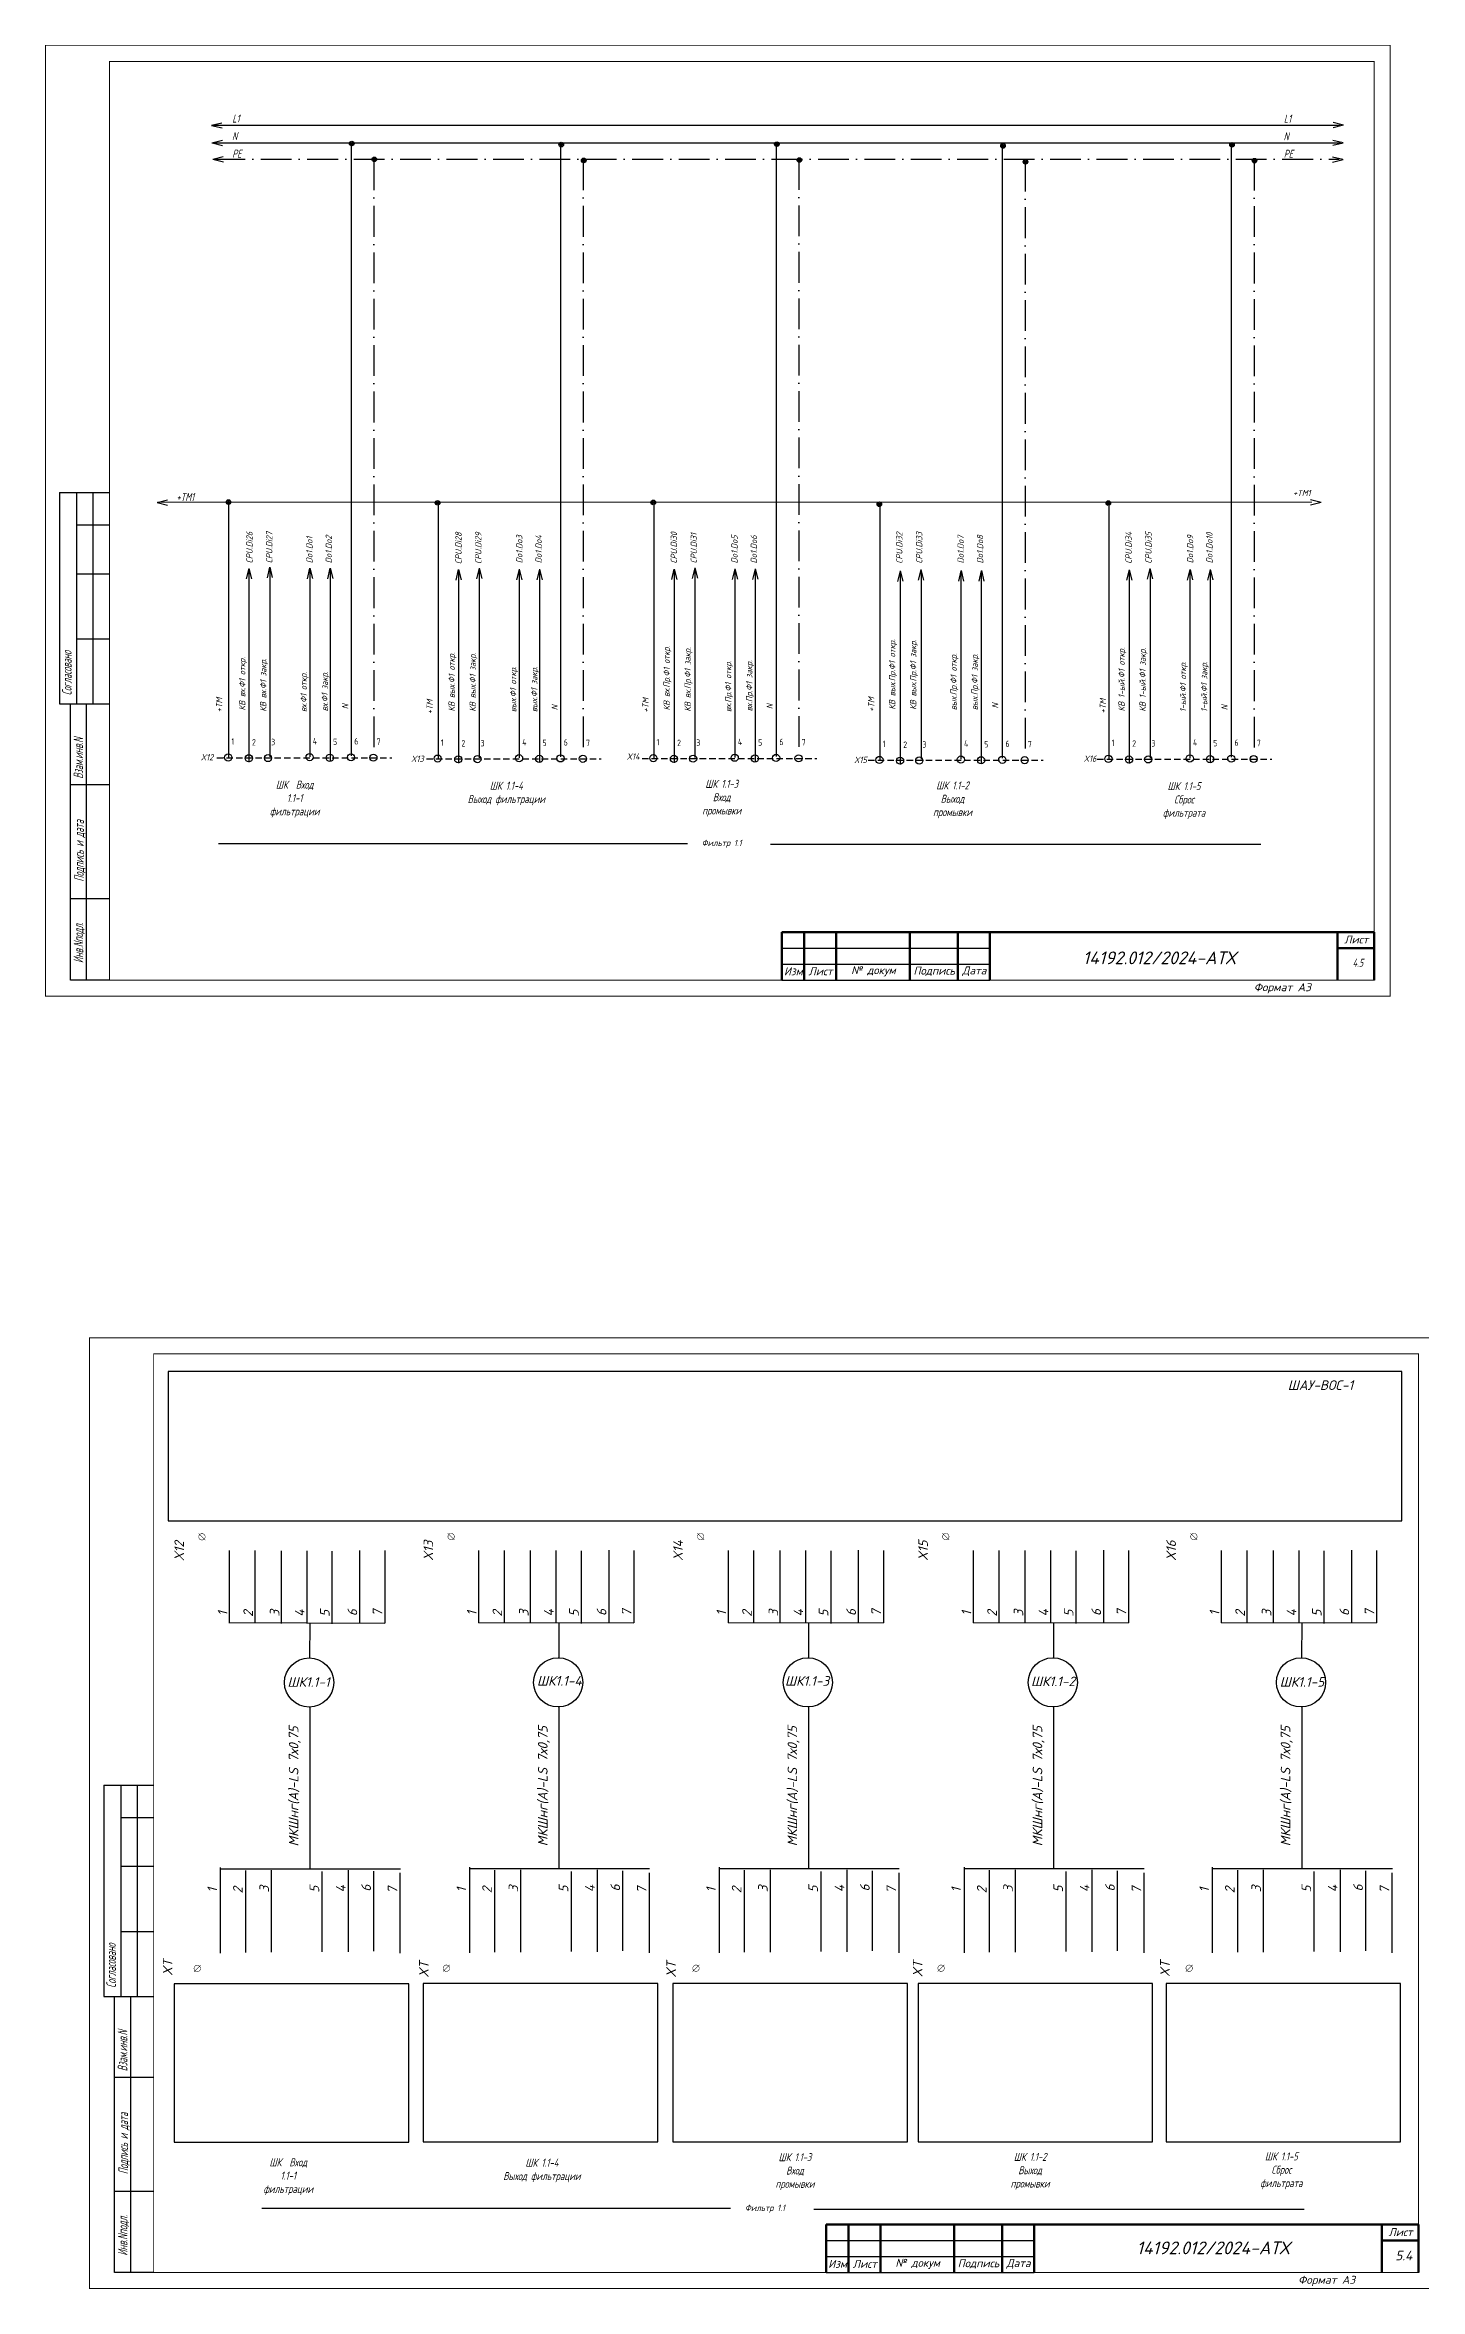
# Model space of a CAD drawing. Header units: millimetres. Extents: x 1463 to 10524, y 7125 to 13164.
# Drawn here: x 4761 to 5191, y 9588 to 10289 of the extents above; entities that cross this region are included whole.
import ezdxf
from ezdxf.enums import TextEntityAlignment as Align

# ---------------------------------------------------------------- set-up
doc = ezdxf.new("R2010")
doc.units = ezdxf.units.MM
doc.header["$LTSCALE"] = 4
doc.set_wipeout_variables(frame=1)
for name, pattern in [('ACAD_ISO10W100', [18, 12, -3, 0, -3]), ('DASHED', [0.75, 0.5, -0.25]), ('SolidLine', [0])]:
    doc.linetypes.add(name, pattern=pattern)
for name, color, linetype in [('G', 5, 'Continuous'), ('LOC', 8, 'Continuous'), ('RED_2.5mm^2', 1, 'Continuous'), ('SYMS', 7, 'Continuous'), ('Вспомогательная', 1, 'Continuous'), ('Текст', 2, 'Continuous')]:
    doc.layers.add(name, color=color, linetype=linetype)
for name, color, linetype, lineweight in [('RAMKA', 7, 'Continuous', 25), ('SHTAMP', 7, 'SolidLine', 25), ('Основеая', 5, 'Continuous', 60), ('СХЕМА', 7, 'Continuous', 25)]:
    doc.layers.add(name, color=color, linetype=linetype, lineweight=lineweight)
doc.styles.add('COTES', font='cs_gost2304.shx', dxfattribs={"width": 0.75, "oblique": 15})
doc.styles.add('ISOCPEUR', font='isocpeui.ttf')
doc.styles.add('Simplex00.10.00', font='simplex.shx')
doc.styles.add('Simplex25.085.15', font='GOST_A.TTF', dxfattribs={"width": 0.85, "oblique": 15, "height": 2.5})
doc.styles.add('WD', font='romans.shx')
doc.styles.add('ГОСТ', font='isocpeur.ttf', dxfattribs={"oblique": 15})
doc.styles.add('Стиль мой-1', font='GOST_A.TTF', dxfattribs={"width": 0.85, "oblique": 15, "height": 2.5})

# ---------------------------------------------------------------- blocks, each defined once
blk = doc.blocks.new('Формат А3')
at = {"color": 0, "linetype": 'Continuous', "const_width": 0.3}
for points in [[(-420, 297), (0, 297), (0, 0), (-420, 0)], [(-400, 5), (-400, 292), (-5, 292), (-5, 5)]]:
    blk.add_lwpolyline(points, close=True, dxfattribs=at)
at = {"color": 0, "linetype": 'Continuous', "style": 'Simplex00.10.00', "oblique": 15}
blk.add_text('Формат А3', height=2.5, dxfattribs=at).set_placement((-33.67, 2.75), align=Align.MIDDLE_CENTER)
blk = doc.blocks.new('A$C73A268AF')
at = {"lineweight": 30}
for p, q in [((4.57, 157.46), (20.05, 157.46)), ((4.57, 157.46), (4.57, 91.46)), ((9.89, 157.46), (9.89, 91.46)), ((14.97, 157.46), (14.97, 91.46)), ((9.89, 147.31), (20.05, 147.31)), ((9.89, 132.08), (20.05, 132.08)), ((9.89, 111.77), (20.05, 111.77)), ((4.57, 91.46), (20.05, 91.46)), ((7.96, 5.15), (7.96, 91.46)), ((13.04, 5.15), (13.04, 91.46)), ((20.15, 66.08), (7.96, 66.08)), ((20.15, 30.54), (7.96, 30.54))]:
    blk.add_line(p, q, dxfattribs=at)
blk.add_lwpolyline([(20.15, 5.15), (7.96, 5.15)], dxfattribs=at)
at = {"layer": 'Вспомогательная', "color": 7}
for p, q in [((230.15, 15.15), (295.15, 15.15)), ((230.15, 10.15), (295.15, 10.15)), ((230.15, 5.15), (295.15, 5.15))]:
    blk.add_line(p, q, dxfattribs=at)
at = {"layer": 'Основеая', "color": 7}
for p, q in [((230.15, 20.15), (230.15, 5.15)), ((415.15, 20.15), (230.15, 20.15)), ((237.15, 20.15), (237.15, 5.15)), ((247.15, 20.15), (247.15, 5.15)), ((270.15, 20.15), (270.15, 5.15)), ((285.15, 20.15), (285.15, 5.15)), ((295.15, 20.15), (295.15, 5.15)), ((403.72, 20.15), (403.72, 5.15)), ((403.72, 15.15), (415.15, 15.15)), ((415.15, 20.15), (415.15, 5.15))]:
    blk.add_line(p, q, dxfattribs=at)
blk.add_blockref('Формат А3', (420.15, 0.15))
at = {"layer": 'RAMKA', "style": 'COTES', "oblique": 15, "width": 0.75}
for s, p in [('Согласовано', (8.35, 94.1)), ('Взам.инв.N', (11.94, 68.02)), ('Подпись и дата', (12.17, 35.86)), ('Инв.Nподл.', (11.97, 10.43))]:
    blk.add_text(s, height=3, rotation=90, dxfattribs=at).set_placement(p)
at = {"layer": 'Текст', "color": 7, "char_height": 2.5, "style": 'ГОСТ'}
for s, insert, width, attachment_point in [('{\\fISOCPEUR|b0|i0|c204|p34;Лист}', (413.32, 17.81), 11.4585, 6), ('{\\fISOCPEUR|b0|i0|c204|p34;Изм}', (233.75, 7.88), 7, 5), ('{\\fISOCPEUR|b0|i0|c204|p34;Лист}', (242.25, 7.88), 10, 5), ('{\\fISOCPEUR|b0|i0|c204|p34;№ докум}', (258.75, 7.88), 23, 5), ('{\\fISOCPEUR|b0|i0|c204|p34;Подпись}', (277.75, 7.88), 15, 5), ('{\\fISOCPEUR|b0|i0|c204|p34;Дата}', (290.25, 7.88), 10, 5)]:
    blk.add_mtext(s, dxfattribs=dict(at, insert=insert, width=width, attachment_point=attachment_point))
blk = doc.blocks.new('WDDOT')
for radius in [0.72, 0.449, 0.223]:
    blk.add_circle((0, 0), radius)
blk = doc.blocks.new('VT0W02')
blk.add_circle((0, 0), 0.0699)
at = {"style": 'WD'}
for tag, p, width in [('INST', (0.062, 0.42), 0.7), ('LOC', (0.062, 0.25), 0.7), ('DESC1', (0.053, -0.385), 0.8)]:
    blk.add_attdef(tag, p, '', height=0.125, dxfattribs=dict(at, width=width))
at = {"style": 'WD', "flags": 1}
for tag, p, height in [('X4TERM01', (-0.07, 0), 0.0125), ('X4TERMDESC01', (-0.055, -0.023), 0.025), ('X2TERMDESC01', (-0.006, 0.029), 0.025), ('STRIPSEQ', (0, 0), 0.00125), ('X2TERM01', (0, 0.07), 0.0125), ('X1TERMDESC01', (0.039, -0.003), 0.025), ('X1TERM01', (0.07, 0), 0.0125), ('LINKTERM', (0, -0.002), 0.00125), ('X8TERM01', (0, -0.07), 0.0125), ('X8TERMDESC01', (0, -0.054), 0.025)]:
    blk.add_attdef(tag, p, '', height=height, dxfattribs=at)
at = {"linetype": 'Continuous', "style": 'WD'}
for tag, p, height, width, flags in [('WIRENO', (0.062, 0.094), 0.125, 0.8, 8), ('TAGSTRIP', (0.053, -0.229), 0.125, 0.9, 8), ('DESC2', (0.053, -0.541), 0.125, 0.8, 8), ('CAT', (0.213, -0.406), 0.109, 0.8, 1), ('DESC3', (0.053, -0.698), 0.125, 0.8, 8)]:
    blk.add_attdef(tag, p, '', height=height, dxfattribs=dict(at, width=width, flags=flags))
at = {"linetype": 'Continuous', "style": 'WD', "width": 0.8, "flags": 1}
blk.add_attdef('MFG', text='', height=0.109, dxfattribs=at).set_placement((0.088, -0.406), align=Align.RIGHT)
at = {"style": 'WD', "width": 0.7, "flags": 1}
blk.add_attdef('ASSYCODE', (0.062, -0.281), '', height=0.01, dxfattribs=at)
blk = doc.blocks.new('Клеммное соединение')
at = {"linetype": 'Continuous'}
blk.add_wipeout([(0, -1), (-0.44, -0.9), (-0.6, -0.8), (-0.71, -0.7), (-0.8, -0.6), (-0.87, -0.5), (-0.92, -0.4), (-0.95, -0.3), (-0.98, -0.2), (-0.99, -0.1), (-0.99, 0), (-0.99, 0.1), (-0.98, 0.2), (-0.95, 0.3), (-0.92, 0.4), (-0.87, 0.5), (-0.8, 0.6), (-0.71, 0.7), (-0.6, 0.8), (-0.44, 0.9), (0, 1), (0.44, 0.9), (0.6, 0.8), (0.71, 0.7), (0.8, 0.6), (0.87, 0.5), (0.92, 0.4), (0.95, 0.3), (0.98, 0.2), (0.99, 0.1), (1, 0), (0.99, -0.1), (0.98, -0.2), (0.95, -0.3), (0.92, -0.4), (0.87, -0.5), (0.8, -0.6), (0.71, -0.7), (0.6, -0.8), (0.44, -0.9)], dxfattribs=at)
at = {"color": 0, "linetype": 'Continuous', "lineweight": -2, "const_width": 0.15}
blk.add_lwpolyline([(-1.06, -1.06), (1.06, 1.06)], dxfattribs=at)
blk.add_lwpolyline([(-1, 0, 1), (1, 0, 1)], format="xyb", close=True, dxfattribs=at)

msp = doc.modelspace()

# ---------------------------------------------------------------- linework, layer by layer
at = {"linetype": 'DASHED'}
for p, q in [((4815.05, 10065.92), (4869.65, 10065.92)), ((4880.46, 10065.58), (4935.06, 10065.58)), ((4947.81, 10065.72), (5002.41, 10065.72)), ((5018.44, 10065.15), (5073.04, 10065.15)), ((5089.95, 10065.5), (5144.55, 10065.5))]:
    msp.add_line(p, q, dxfattribs=at)
at = {"color": 7, "ltscale": 0.2}
for p, q in [((4961.96, 10039.09), (4815.56, 10039.09)), ((4987.92, 10038.92), (5141.1, 10038.92)), ((4975.49, 9612.69), (4829.09, 9612.69)), ((5001.45, 9612.52), (5154.63, 9612.52))]:
    msp.add_line(p, q, dxfattribs=at)
at = {"ltscale": 1.2}
msp.add_lwpolyline([(4799.79, 9827.59), (5185.09, 9827.59), (5185.09, 9874.23), (4799.79, 9874.23)], close=True, dxfattribs=at)
at = {"linetype": 'Continuous', "ltscale": 0.2}
for points in [[(4801.7, 9633.43), (4874.94, 9633.43), (4874.94, 9682.92), (4801.7, 9682.92)], [(4879.51, 9633.5), (4952.75, 9633.5), (4952.75, 9682.98), (4879.51, 9682.98)], [(4957.46, 9633.5), (5030.7, 9633.5), (5030.7, 9682.98), (4957.46, 9682.98)], [(5034.01, 9633.5), (5107.24, 9633.5), (5107.24, 9682.98), (5034.01, 9682.98)], [(5111.49, 9633.5), (5184.73, 9633.5), (5184.73, 9682.98), (5111.49, 9682.98)]]:
    msp.add_lwpolyline(points, close=True, dxfattribs=at)
at = {"layer": 'G', "color": 0}
for p, q in [((4844.1, 9784.69), (4844.14, 9795.68)), ((4921.91, 9784.76), (4921.95, 9795.75)), ((4999.86, 9784.76), (4999.9, 9795.75)), ((5076.41, 9784.76), (5076.45, 9795.75)), ((5153.89, 9784.76), (5153.93, 9795.75)), ((4844.05, 9769.34), (4844.05, 9718.86)), ((4921.86, 9769.41), (4921.86, 9718.93)), ((4999.81, 9769.41), (4999.81, 9718.93)), ((5076.35, 9769.41), (5076.35, 9718.93)), ((5153.83, 9769.41), (5153.83, 9718.93))]:
    msp.add_line(p, q, dxfattribs=at)
at = {"layer": 'RED_2.5mm^2', "linetype": 'Continuous', "ltscale": 0.2}
for p, q in [((4813.48, 10258.07), (5165.9, 10258.07)), ((4813.88, 10263.56), (5165.86, 10263.56)), ((4856.93, 10257.99), (4856.93, 10066.56)), ((4922.34, 10257.99), (4922.34, 10066.23)), ((4989.69, 10258.13), (4989.69, 10066.36)), ((5060.32, 10257.56), (5060.32, 10065.8)), ((5131.82, 10257.92), (5131.82, 10066.15)), ((4818.69, 10145.38), (4818.69, 10065.97)), ((4884.1, 10145.25), (4884.1, 10065.64)), ((4951.45, 10145.73), (4951.45, 10065.77)), ((5022.08, 10145.33), (5022.08, 10065.21)), ((5093.58, 10145.54), (5093.58, 10065.56)), ((4825.03, 10124.79), (4825.03, 10064.56)), ((4831.58, 10124.94), (4831.58, 10066.27)), ((4844.03, 10125.05), (4844.03, 10066.26)), ((4850.38, 10125.08), (4850.38, 10064.85)), ((4890.45, 10124.45), (4890.45, 10064.22)), ((4896.99, 10124.61), (4896.99, 10065.94)), ((4909.45, 10124.71), (4909.45, 10065.93)), ((4915.8, 10124.74), (4915.8, 10064.51)), ((4957.8, 10124.59), (4957.8, 10064.36)), ((4964.34, 10124.74), (4964.34, 10066.07)), ((4976.8, 10124.85), (4976.8, 10066.06)), ((4983.15, 10124.88), (4983.15, 10064.65)), ((5034.97, 10124.18), (5034.97, 10065.51)), ((5047.42, 10124.29), (5047.42, 10065.5)), ((5053.77, 10124.31), (5053.77, 10064.08)), ((5099.93, 10124.38), (5099.93, 10064.14)), ((5106.48, 10124.53), (5106.48, 10065.86)), ((5118.93, 10124.64), (5118.93, 10065.85)), ((5125.28, 10124.67), (5125.28, 10064.43)), ((5028.43, 10124.02), (5028.43, 10063.79))]:
    msp.add_line(p, q, dxfattribs=at)
at = {"layer": 'RED_2.5mm^2', "linetype": 'ACAD_ISO10W100', "ltscale": 0.2}
for p, q in [((4814.28, 10252.92), (5165.5, 10252.92)), ((4864.05, 10252.82), (4864.05, 10067.56)), ((4929.46, 10252.82), (4929.46, 10067.22)), ((4996.81, 10252.96), (4996.81, 10067.36)), ((5067.44, 10252.4), (5067.44, 10066.79)), ((5138.94, 10252.75), (5138.94, 10067.14))]:
    msp.add_line(p, q, dxfattribs=at)
at = {"layer": 'SYMS', "linetype": 'Continuous', "ltscale": 0.2}
for p, q in [((5166.89, 10263.59), (5163.62, 10264.39)), ((4813.36, 10263.53), (4816.63, 10264.34)), ((4813.4, 10263.5), (4816.67, 10262.7)), ((4813.48, 10258.08), (4816.75, 10258.89)), ((4813.52, 10258.04), (4816.79, 10257.24)), ((5166.78, 10258.02), (5163.51, 10258.82)), ((5166.81, 10257.98), (5163.54, 10257.17)), ((5166.92, 10263.55), (5163.65, 10262.74)), ((4813.77, 10252.97), (4817.04, 10253.78)), ((4813.8, 10252.94), (4817.07, 10252.14)), ((5166.72, 10252.8), (5163.45, 10253.6)), ((5166.76, 10252.76), (5163.49, 10251.95)), ((4796.36, 10145.7), (4799.63, 10146.51)), ((4796.4, 10145.66), (4799.66, 10144.87)), ((5159.86, 10145.68), (5156.59, 10146.48)), ((5159.89, 10145.65), (5156.62, 10144.84)), ((4825.03, 10125.06), (4824.23, 10121.79)), ((4825.06, 10125.1), (4825.87, 10121.83)), ((4831.49, 10125.46), (4830.69, 10122.19)), ((4831.52, 10125.5), (4832.33, 10122.23)), ((4844.01, 10125.13), (4843.22, 10121.86)), ((4844.05, 10125.17), (4844.86, 10121.9)), ((4850.36, 10125.13), (4849.56, 10121.86)), ((4850.39, 10125.17), (4851.21, 10121.9)), ((4890.44, 10124.73), (4889.64, 10121.46)), ((4890.48, 10124.76), (4891.29, 10121.49)), ((4896.9, 10125.12), (4896.1, 10121.86)), ((4896.94, 10125.16), (4897.75, 10121.89)), ((4909.43, 10124.8), (4908.63, 10121.53)), ((4909.46, 10124.83), (4910.27, 10121.56)), ((4915.77, 10124.8), (4914.97, 10121.53)), ((4915.81, 10124.83), (4916.62, 10121.56)), ((4957.79, 10124.86), (4956.99, 10121.59)), ((4957.83, 10124.9), (4958.64, 10121.63)), ((4964.25, 10125.26), (4963.45, 10121.99)), ((4964.29, 10125.3), (4965.1, 10122.03)), ((4976.78, 10124.93), (4975.98, 10121.66)), ((4976.81, 10124.97), (4977.62, 10121.7)), ((4983.12, 10124.93), (4982.32, 10121.66)), ((4983.16, 10124.97), (4983.97, 10121.7)), ((5028.42, 10124.3), (5027.62, 10121.03)), ((5028.45, 10124.33), (5029.27, 10121.06)), ((5034.88, 10124.69), (5034.08, 10121.43)), ((5034.91, 10124.73), (5035.73, 10121.46)), ((5047.41, 10124.37), (5046.61, 10121.1)), ((5047.44, 10124.4), (5048.25, 10121.13)), ((5053.75, 10124.37), (5052.95, 10121.1)), ((5053.78, 10124.4), (5054.6, 10121.13)), ((5099.93, 10124.65), (5099.13, 10121.38)), ((5099.96, 10124.68), (5100.77, 10121.41)), ((5106.39, 10125.04), (5105.59, 10121.78)), ((5106.42, 10125.08), (5107.23, 10121.81)), ((5118.91, 10124.72), (5118.11, 10121.45)), ((5118.95, 10124.75), (5119.76, 10121.48)), ((5125.26, 10124.72), (5124.46, 10121.45)), ((5125.29, 10124.75), (5126.1, 10121.48)), ((4818.92, 9818.26), (4818.92, 9795.57)), ((4826.9, 9818.24), (4826.9, 9795.56)), ((4835.09, 9818.16), (4835.09, 9795.48)), ((4843.12, 9818.16), (4843.12, 9795.48)), ((4850.98, 9818.11), (4850.98, 9795.42)), ((4859.59, 9818.32), (4859.59, 9795.64)), ((4867.45, 9818.27), (4867.45, 9795.58)), ((4896.73, 9818.32), (4896.73, 9795.64)), ((4904.71, 9818.31), (4904.71, 9795.62)), ((4912.9, 9818.23), (4912.9, 9795.55)), ((4920.93, 9818.23), (4920.93, 9795.55)), ((4928.79, 9818.17), (4928.79, 9795.49)), ((4937.4, 9818.39), (4937.4, 9795.7)), ((4945.26, 9818.33), (4945.26, 9795.65)), ((4974.68, 9818.32), (4974.68, 9795.64)), ((4982.67, 9818.31), (4982.67, 9795.62)), ((4990.85, 9818.23), (4990.85, 9795.55)), ((4998.88, 9818.23), (4998.88, 9795.55)), ((5006.74, 9818.17), (5006.74, 9795.49)), ((5015.35, 9818.39), (5015.35, 9795.7)), ((5023.21, 9818.33), (5023.21, 9795.65)), ((5051.22, 9818.32), (5051.22, 9795.64)), ((5059.21, 9818.31), (5059.21, 9795.62)), ((5067.4, 9818.23), (5067.4, 9795.55)), ((5075.43, 9818.23), (5075.43, 9795.55)), ((5083.28, 9818.17), (5083.28, 9795.49)), ((5091.9, 9818.39), (5091.9, 9795.7)), ((5099.75, 9818.33), (5099.75, 9795.65)), ((5128.7, 9818.32), (5128.7, 9795.64)), ((5136.69, 9818.31), (5136.69, 9795.62)), ((5144.88, 9818.23), (5144.88, 9795.55)), ((5152.91, 9818.23), (5152.91, 9795.55)), ((5160.76, 9818.17), (5160.76, 9795.49)), ((5169.38, 9818.39), (5169.38, 9795.7)), ((5177.23, 9818.33), (5177.23, 9795.65)), ((4816.09, 9719.27), (4816.09, 9692.53)), ((4823.95, 9718.3), (4823.95, 9692.69)), ((4832.03, 9718.46), (4832.03, 9692.77)), ((4847.84, 9717.98), (4847.84, 9692.93)), ((4856.03, 9718.46), (4856.03, 9692.85)), ((4863.94, 9718.14), (4863.94, 9693.09)), ((4872.2, 9717.54), (4872.2, 9692.49)), ((4893.9, 9719.33), (4893.9, 9692.59)), ((4901.76, 9718.37), (4901.76, 9692.76)), ((4909.84, 9718.53), (4909.84, 9692.83)), ((4925.65, 9718.04), (4925.65, 9693)), ((4933.84, 9718.53), (4933.84, 9692.92)), ((4941.75, 9718.21), (4941.75, 9693.16)), ((4950.01, 9717.61), (4950.01, 9692.56)), ((4971.85, 9719.33), (4971.85, 9692.59)), ((4979.71, 9718.37), (4979.71, 9692.76)), ((4987.79, 9718.53), (4987.79, 9692.83)), ((5003.6, 9718.04), (5003.6, 9693)), ((5011.79, 9718.53), (5011.79, 9692.92)), ((5019.71, 9718.21), (5019.71, 9693.16)), ((5027.96, 9717.61), (5027.96, 9692.56)), ((5048.4, 9719.33), (5048.4, 9692.59)), ((5056.25, 9718.37), (5056.25, 9692.76)), ((5064.34, 9718.53), (5064.34, 9692.83)), ((5080.14, 9718.04), (5080.14, 9693)), ((5088.33, 9718.53), (5088.33, 9692.92)), ((5096.25, 9718.21), (5096.25, 9693.16)), ((5104.5, 9717.61), (5104.5, 9692.56)), ((5125.88, 9719.33), (5125.88, 9692.59)), ((5133.74, 9718.37), (5133.74, 9692.76)), ((5141.82, 9718.53), (5141.82, 9692.83)), ((5157.63, 9718.04), (5157.63, 9693)), ((5165.81, 9718.53), (5165.81, 9692.92)), ((5173.73, 9718.21), (5173.73, 9693.16)), ((5181.98, 9717.61), (5181.98, 9692.56))]:
    msp.add_line(p, q, dxfattribs=at)
at = {"layer": 'SYMS', "linetype": 'Continuous', "lineweight": 30, "ltscale": 0.2}
for points in [[(4818.9, 9795.75), (4867.45, 9795.58), (4867.45, 9795.58)], [(4896.71, 9795.82), (4945.26, 9795.65), (4945.26, 9795.65)], [(4974.66, 9795.82), (5023.21, 9795.65), (5023.21, 9795.65)], [(5051.2, 9795.82), (5099.75, 9795.65), (5099.75, 9795.65)], [(5128.69, 9795.82), (5177.23, 9795.65), (5177.23, 9795.65)], [(4816.09, 9718.86), (4872.36, 9718.86), (4872.36, 9718.86)], [(4893.9, 9718.93), (4950.17, 9718.93), (4950.17, 9718.93)], [(4971.85, 9718.93), (5028.12, 9718.93), (5028.12, 9718.93)], [(5048.4, 9718.93), (5104.67, 9718.93), (5104.67, 9718.93)], [(5125.88, 9718.93), (5182.15, 9718.93), (5182.15, 9718.93)]]:
    msp.add_lwpolyline(points, dxfattribs=at)
at = {"layer": 'SYMS', "linetype": 'Continuous', "ltscale": 0.2}
for centre in [(4843.83, 9777.02), (4921.64, 9777.08), (4999.59, 9777.08), (5076.13, 9777.08), (5153.62, 9777.08)]:
    msp.add_circle(centre, 7.68, dxfattribs=at)
at = {"layer": 'СХЕМА', "color": 1, "linetype": 'Continuous', "lineweight": 20, "ltscale": 30}
msp.add_line((5156.95, 10145.81), (4796.46, 10145.81), dxfattribs=at)

# ---------------------------------------------------------------- block references
at = {"ltscale": 1.2}
for p in [(4761.32, 9991.35), (4775.14, 9587.53)]:
    msp.add_blockref('A$C73A268AF', p, dxfattribs=at)
at = {"layer": 'SYMS', "linetype": 'Continuous', "ltscale": 0.2}
for p in [(4857.16, 10257.84), (4922.57, 10257.5), (4989.92, 10257.64), (5060.55, 10257.07), (5132.06, 10257.42), (4864.19, 10252.89), (4929.6, 10252.55), (4996.95, 10252.69), (5067.58, 10252.12), (5139.09, 10252.47), (4818.65, 10145.81), (4883.96, 10145.57), (4951.31, 10145.7), (5021.93, 10145.14), (5093.44, 10145.49)]:
    msp.add_blockref('WDDOT', p, dxfattribs=at)
ref = msp.add_blockref('VT0W02', (4818.57, 10066.01), dxfattribs=dict(at, xscale=16, yscale=16, zscale=16))
ref.add_attrib('LOC', '1', (4819.57, 10070.01), dxfattribs={"layer": 'LOC', "height": 2, "style": 'WD', "width": 0.7})
ref = msp.add_blockref('VT0W02', (4825.01, 10065.78), dxfattribs=dict(at, xscale=16, yscale=16, zscale=16))
ref.add_attrib('LOC', '2', (4826.01, 10069.78), dxfattribs={"layer": 'LOC', "height": 2, "style": 'WD', "width": 0.7})
ref = msp.add_blockref('VT0W02', (4831, 10065.85), dxfattribs=dict(at, xscale=16, yscale=16, zscale=16))
ref.add_attrib('LOC', '3', (4832, 10069.85), dxfattribs={"layer": 'LOC', "height": 2, "style": 'WD', "width": 0.7})
ref = msp.add_blockref('VT0W02', (4844, 10066.14), dxfattribs=dict(at, xscale=16, yscale=16, zscale=16))
ref.add_attrib('LOC', '4', (4845, 10070.14), dxfattribs={"layer": 'LOC', "height": 2, "style": 'WD', "width": 0.7})
ref = msp.add_blockref('VT0W02', (4850.31, 10065.91), dxfattribs=dict(at, xscale=16, yscale=16, zscale=16))
ref.add_attrib('LOC', '5', (4851.31, 10069.91), dxfattribs={"layer": 'LOC', "height": 2, "style": 'WD', "width": 0.7})
ref = msp.add_blockref('VT0W02', (4856.93, 10066.08), dxfattribs=dict(at, xscale=16, yscale=16, zscale=16))
ref.add_attrib('LOC', '6', (4857.93, 10070.08), dxfattribs={"layer": 'LOC', "height": 2, "style": 'WD', "width": 0.7})
ref = msp.add_blockref('VT0W02', (4863.92, 10065.96), dxfattribs=dict(at, xscale=16, yscale=16, zscale=16))
ref.add_attrib('LOC', '7', (4864.92, 10069.96), dxfattribs={"layer": 'LOC', "height": 2, "style": 'WD', "width": 0.7})
ref = msp.add_blockref('VT0W02', (4883.99, 10065.68), dxfattribs=dict(at, xscale=16, yscale=16, zscale=16))
ref.add_attrib('LOC', '1', (4884.99, 10069.68), dxfattribs={"layer": 'LOC', "height": 2, "style": 'WD', "width": 0.7})
ref = msp.add_blockref('VT0W02', (4890.42, 10065.45), dxfattribs=dict(at, xscale=16, yscale=16, zscale=16))
ref.add_attrib('LOC', '2', (4891.42, 10069.45), dxfattribs={"layer": 'LOC', "height": 2, "style": 'WD', "width": 0.7})
ref = msp.add_blockref('VT0W02', (4896.41, 10065.51), dxfattribs=dict(at, xscale=16, yscale=16, zscale=16))
ref.add_attrib('LOC', '3', (4897.41, 10069.51), dxfattribs={"layer": 'LOC', "height": 2, "style": 'WD', "width": 0.7})
ref = msp.add_blockref('VT0W02', (4909.41, 10065.8), dxfattribs=dict(at, xscale=16, yscale=16, zscale=16))
ref.add_attrib('LOC', '4', (4910.41, 10069.8), dxfattribs={"layer": 'LOC', "height": 2, "style": 'WD', "width": 0.7})
ref = msp.add_blockref('VT0W02', (4915.72, 10065.58), dxfattribs=dict(at, xscale=16, yscale=16, zscale=16))
ref.add_attrib('LOC', '5', (4916.72, 10069.58), dxfattribs={"layer": 'LOC', "height": 2, "style": 'WD', "width": 0.7})
ref = msp.add_blockref('VT0W02', (4922.34, 10065.74), dxfattribs=dict(at, xscale=16, yscale=16, zscale=16))
ref.add_attrib('LOC', '6', (4923.34, 10069.74), dxfattribs={"layer": 'LOC', "height": 2, "style": 'WD', "width": 0.7})
ref = msp.add_blockref('VT0W02', (4929.34, 10065.62), dxfattribs=dict(at, xscale=16, yscale=16, zscale=16))
ref.add_attrib('LOC', '7', (4930.34, 10069.62), dxfattribs={"layer": 'LOC', "height": 2, "style": 'WD', "width": 0.7})
ref = msp.add_blockref('VT0W02', (4951.34, 10065.81), dxfattribs=dict(at, xscale=16, yscale=16, zscale=16))
ref.add_attrib('LOC', '1', (4952.34, 10069.81), dxfattribs={"layer": 'LOC', "height": 2, "style": 'WD', "width": 0.7})
ref = msp.add_blockref('VT0W02', (4957.77, 10065.58), dxfattribs=dict(at, xscale=16, yscale=16, zscale=16))
ref.add_attrib('LOC', '2', (4958.77, 10069.58), dxfattribs={"layer": 'LOC', "height": 2, "style": 'WD', "width": 0.7})
ref = msp.add_blockref('VT0W02', (4963.76, 10065.65), dxfattribs=dict(at, xscale=16, yscale=16, zscale=16))
ref.add_attrib('LOC', '3', (4964.76, 10069.65), dxfattribs={"layer": 'LOC', "height": 2, "style": 'WD', "width": 0.7})
ref = msp.add_blockref('VT0W02', (4976.76, 10065.94), dxfattribs=dict(at, xscale=16, yscale=16, zscale=16))
ref.add_attrib('LOC', '4', (4977.76, 10069.94), dxfattribs={"layer": 'LOC', "height": 2, "style": 'WD', "width": 0.7})
ref = msp.add_blockref('VT0W02', (4983.07, 10065.71), dxfattribs=dict(at, xscale=16, yscale=16, zscale=16))
ref.add_attrib('LOC', '5', (4984.07, 10069.71), dxfattribs={"layer": 'LOC', "height": 2, "style": 'WD', "width": 0.7})
ref = msp.add_blockref('VT0W02', (4989.69, 10065.88), dxfattribs=dict(at, xscale=16, yscale=16, zscale=16))
ref.add_attrib('LOC', '6', (4990.69, 10069.88), dxfattribs={"layer": 'LOC', "height": 2, "style": 'WD', "width": 0.7})
ref = msp.add_blockref('VT0W02', (4996.69, 10065.76), dxfattribs=dict(at, xscale=16, yscale=16, zscale=16))
ref.add_attrib('LOC', '7', (4997.69, 10069.76), dxfattribs={"layer": 'LOC', "height": 2, "style": 'WD', "width": 0.7})
ref = msp.add_blockref('VT0W02', (5021.96, 10065.25), dxfattribs=dict(at, xscale=16, yscale=16, zscale=16))
ref.add_attrib('LOC', '1', (5022.96, 10069.25), dxfattribs={"layer": 'LOC', "height": 2, "style": 'WD', "width": 0.7})
ref = msp.add_blockref('VT0W02', (5028.4, 10065.02), dxfattribs=dict(at, xscale=16, yscale=16, zscale=16))
ref.add_attrib('LOC', '2', (5029.4, 10069.02), dxfattribs={"layer": 'LOC', "height": 2, "style": 'WD', "width": 0.7})
ref = msp.add_blockref('VT0W02', (5034.39, 10065.08), dxfattribs=dict(at, xscale=16, yscale=16, zscale=16))
ref.add_attrib('LOC', '3', (5035.39, 10069.08), dxfattribs={"layer": 'LOC', "height": 2, "style": 'WD', "width": 0.7})
ref = msp.add_blockref('VT0W02', (5047.39, 10065.37), dxfattribs=dict(at, xscale=16, yscale=16, zscale=16))
ref.add_attrib('LOC', '4', (5048.39, 10069.37), dxfattribs={"layer": 'LOC', "height": 2, "style": 'WD', "width": 0.7})
ref = msp.add_blockref('VT0W02', (5053.7, 10065.15), dxfattribs=dict(at, xscale=16, yscale=16, zscale=16))
ref.add_attrib('LOC', '5', (5054.7, 10069.15), dxfattribs={"layer": 'LOC', "height": 2, "style": 'WD', "width": 0.7})
ref = msp.add_blockref('VT0W02', (5060.32, 10065.31), dxfattribs=dict(at, xscale=16, yscale=16, zscale=16))
ref.add_attrib('LOC', '6', (5061.32, 10069.31), dxfattribs={"layer": 'LOC', "height": 2, "style": 'WD', "width": 0.7})
ref = msp.add_blockref('VT0W02', (5067.31, 10065.19), dxfattribs=dict(at, xscale=16, yscale=16, zscale=16))
ref.add_attrib('LOC', '7', (5068.31, 10069.19), dxfattribs={"layer": 'LOC', "height": 2, "style": 'WD', "width": 0.7})
ref = msp.add_blockref('VT0W02', (5093.47, 10065.6), dxfattribs=dict(at, xscale=16, yscale=16, zscale=16))
ref.add_attrib('LOC', '1', (5094.47, 10069.6), dxfattribs={"layer": 'LOC', "height": 2, "style": 'WD', "width": 0.7})
ref = msp.add_blockref('VT0W02', (5099.91, 10065.37), dxfattribs=dict(at, xscale=16, yscale=16, zscale=16))
ref.add_attrib('LOC', '2', (5100.91, 10069.37), dxfattribs={"layer": 'LOC', "height": 2, "style": 'WD', "width": 0.7})
ref = msp.add_blockref('VT0W02', (5105.9, 10065.43), dxfattribs=dict(at, xscale=16, yscale=16, zscale=16))
ref.add_attrib('LOC', '3', (5106.9, 10069.43), dxfattribs={"layer": 'LOC', "height": 2, "style": 'WD', "width": 0.7})
ref = msp.add_blockref('VT0W02', (5118.9, 10065.72), dxfattribs=dict(at, xscale=16, yscale=16, zscale=16))
ref.add_attrib('LOC', '4', (5119.9, 10069.72), dxfattribs={"layer": 'LOC', "height": 2, "style": 'WD', "width": 0.7})
ref = msp.add_blockref('VT0W02', (5125.21, 10065.5), dxfattribs=dict(at, xscale=16, yscale=16, zscale=16))
ref.add_attrib('LOC', '5', (5126.21, 10069.5), dxfattribs={"layer": 'LOC', "height": 2, "style": 'WD', "width": 0.7})
ref = msp.add_blockref('VT0W02', (5131.83, 10065.66), dxfattribs=dict(at, xscale=16, yscale=16, zscale=16))
ref.add_attrib('LOC', '6', (5132.83, 10069.66), dxfattribs={"layer": 'LOC', "height": 2, "style": 'WD', "width": 0.7})
ref = msp.add_blockref('VT0W02', (5138.82, 10065.54), dxfattribs=dict(at, xscale=16, yscale=16, zscale=16))
ref.add_attrib('LOC', '7', (5139.82, 10069.54), dxfattribs={"layer": 'LOC', "height": 2, "style": 'WD', "width": 0.7})

# ---------------------------------------------------------------- texts
at = {"style": 'Simplex25.085.15', "oblique": 15}
for s, height, width, p in [('L1', 2.5, 0.85, (4819.84, 10264.38)), ('L1', 2.5, 0.85, (5148.25, 10264.34)), ('N', 2.5, 0.85, (4819.77, 10258.89)), ('N', 2.5, 0.85, (5148.17, 10258.85)), ('PE', 2.5, 0.85, (4819.82, 10253.42)), ('PE', 2.5, 0.85, (5148.23, 10253.38)), ('+TM1', 2.5, 0.85, (4802.41, 10146.15)), ('+TM1', 1.961, 1.083459, (5151.12, 10147.67)), ('X12', 1.961, 1.083459, (4810, 10065.12)), ('X13', 1.961, 1.083459, (4875.68, 10064.61)), ('X14', 1.961, 1.083459, (4943, 10065.35)), ('X15', 1.961, 1.083459, (5014.04, 10064.29)), ('X16', 1.961, 1.083459, (5085.74, 10064.69)), ('Фильтр 1.1', 1.961, 1.083459, (4966.44, 10038.34)), ('Фильтр 1.1', 1.961, 1.083459, (4979.96, 9611.94))]:
    msp.add_text(s, height=height, dxfattribs=dict(at, width=width)).set_placement(p)
at = {"style": 'Simplex25.085.15', "oblique": 15, "width": 1.083459}
for s, height, p in [('CPU.Di26', 1.961, (4826.18, 10126.63)), ('CPU.Di27', 1.961, (4832.38, 10126.67)), ('Do1.Do1', 1.961, (4844.9, 10126.69)), ('Do1.Do2', 1.961, (4850.94, 10126.68)), ('CPU.Di28', 1.961, (4891.46, 10126.39)), ('CPU.Di29', 1.961, (4897.66, 10126.43)), ('Do1.Do3', 1.961, (4910.46, 10126.7)), ('Do1.Do4', 1.961, (4916.5, 10126.69)), ('CPU.Di30', 1.961, (4958.74, 10126.58)), ('CPU.Di31', 1.961, (4964.94, 10126.62)), ('Do1.Do5', 1.961, (4977.66, 10126.64)), ('Do1.Do6', 1.961, (4983.7, 10126.63)), ('CPU.Di32', 1.961, (5029.14, 10126.52)), ('CPU.Di33', 1.961, (5035.34, 10126.56)), ('Do1.Do7', 1.961, (5048.31, 10126.64)), ('Do1.Do8', 1.961, (5054.35, 10126.63)), ('CPU.Di34', 1.961, (5100.75, 10126.5)), ('CPU.Di35', 1.961, (5106.95, 10126.54)), ('Do1.Do9', 1.961, (5119.95, 10126.69)), ('Do1.Do10', 1.961, (5125.99, 10126.68)), ('КВ вых.Ф1 откр.', 1.9613, (4889.33, 10080.38)), ('КВ вых.Ф1 закр.', 1.9613, (4895.9, 10080.32)), ('КВ вх.Пр.Ф1 откр.', 1.9613, (4956.48, 10080.73)), ('КВ вх.Пр.Ф1 закр.', 1.9613, (4963.05, 10080.34)), ('КВ вых.Пр.Ф1 откр.', 1.9613, (5026.9, 10080.97)), ('КВ вых.Пр.Ф1 закр.', 1.9613, (5033.47, 10080.9)), ('вых.Пр.Ф1 откр.', 1.9613, (5046.1, 10080.77)), ('вых.Пр.Ф1 закр.', 1.9613, (5052.67, 10080.8)), ('КВ 1-ый.Ф1 откр.', 1.9613, (5098.55, 10080.41)), ('КВ 1-ый.Ф1 закр.', 1.9613, (5105.12, 10080.34)), ('КВ вх.Ф1 откр.', 1.9613, (4823.92, 10080.71)), ('КВ вх.Ф1 закр.', 1.9613, (4830.49, 10080.32)), ('вх.Ф1 откр.', 1.9613, (4843.12, 10080.21)), ('вх.Ф1 закр.', 1.9613, (4849.69, 10080.43)), ('вых.Ф1 откр.', 1.9613, (4908.53, 10080.18)), ('вых.Ф1 закр.', 1.9613, (4915.1, 10080.21)), ('вх.Пр.Ф1 откр.', 1.9613, (4975.68, 10080.23)), ('вх.Пр.Ф1 закр.', 1.9613, (4982.25, 10080.45)), ('1-ый.Ф1 откр.', 1.9613, (5117.75, 10080.2)), ('1-ый.Ф1 закр.', 1.9613, (5124.32, 10080.24)), ('+TM', 1.961, (4816.71, 10080.14)), ('N', 1.96, (4856.08, 10081.1)), ('+TM', 1.961, (4882.47, 10079.53)), ('N', 1.96, (4921.5, 10080.77)), ('+TM', 1.961, (4949.92, 10080.03)), ('N', 1.96, (4988.65, 10081.12)), ('+TM', 1.961, (5020.38, 10080.28)), ('N', 1.96, (5059.07, 10081.35)), ('+TM', 1.961, (5092.74, 10079.79)), ('N', 1.96, (5130.71, 10080.79))]:
    msp.add_text(s, height=height, rotation=90, dxfattribs=at).set_placement(p)
at = {"color": 7, "lineweight": 25, "insert": (5169.71, 10003.15), "char_height": 2.5, "attachment_point": 1, "style": 'Стиль мой-1'}
msp.add_mtext_dynamic_manual_height_columns('4.5', width=5.3031, gutter_width=12.5, heights=[0], dxfattribs=at)
at = {"layer": 'SHTAMP', "color": 0, "style": 'ISOCPEUR'}
for p in [(5109.31, 10001.43), (5126.13, 9598.41)]:
    msp.add_text('14192.012/2024-АТХ', height=4, dxfattribs=at).set_placement(p, align=Align.CENTER)
at = {"layer": 'SYMS', "linetype": 'Continuous', "ltscale": 0.2, "style": 'ГОСТ', "oblique": 15}
for s, p in [('ШАУ-ВОС-1', (5149.47, 9868.44)), ('ШК1.1-1', (4837.07, 9775.69)), ('ШК1.1-4', (4914.99, 9776.07)), ('ШК1.1-3', (4992.44, 9776.02)), ('ШК1.1-2', (5069.28, 9775.9)), ('ШК1.1-5', (5146.96, 9775.72))]:
    msp.add_text(s, height=3, dxfattribs=at).set_placement(p)
for s, p in [('X12', (4804.77, 9814.95)), ('X13', (4882.58, 9815.02)), ('X14', (4960.54, 9815.02)), ('X15', (5037.08, 9815.02)), ('X16', (5114.56, 9815.02)), ('1', (4818.32, 9797.81)), ('2', (4826.31, 9797.53)), ('3', (4834.57, 9797.63)), ('4', (4842.39, 9797.59)), ('5', (4850.24, 9797.54)), ('6', (4858.86, 9797.75)), ('7', (4866.71, 9797.7)), ('1', (4896.13, 9797.88)), ('2', (4904.13, 9797.59)), ('3', (4912.38, 9797.69)), ('4', (4920.2, 9797.66)), ('5', (4928.05, 9797.6)), ('6', (4936.67, 9797.82)), ('7', (4944.52, 9797.76)), ('1', (4974.08, 9797.88)), ('2', (4982.08, 9797.59)), ('3', (4990.33, 9797.69)), ('4', (4998.15, 9797.66)), ('5', (5006, 9797.6)), ('6', (5014.62, 9797.82)), ('7', (5022.47, 9797.76)), ('1', (5050.62, 9797.88)), ('2', (5058.62, 9797.59)), ('3', (5066.87, 9797.69)), ('4', (5074.69, 9797.66)), ('5', (5082.55, 9797.6)), ('6', (5091.16, 9797.82)), ('7', (5099.02, 9797.76)), ('1', (5128.1, 9797.88)), ('2', (5136.1, 9797.59)), ('3', (5144.36, 9797.69)), ('4', (5152.17, 9797.66)), ('5', (5160.03, 9797.6)), ('6', (5168.64, 9797.82)), ('7', (5176.5, 9797.76)), ('МКШнг(А)-LS 7х0,75', (4840.5, 9725.81)), ('МКШнг(А)-LS 7х0,75', (4918.31, 9725.87)), ('МКШнг(А)-LS 7х0,75', (4996.26, 9725.87)), ('МКШнг(А)-LS 7х0,75', (5072.81, 9725.87)), ('МКШнг(А)-LS 7х0,75', (5150.29, 9725.87)), ('1', (4815.09, 9711.39)), ('2', (4823.09, 9711.11)), ('3', (4831.31, 9711.45)), ('5', (4846.98, 9711.35)), ('4', (4855.23, 9711.45)), ('6', (4863.15, 9711.69)), ('7', (4871.4, 9711.09)), ('1', (4892.9, 9711.46)), ('2', (4900.9, 9711.18)), ('3', (4909.12, 9711.51)), ('5', (4924.79, 9711.42)), ('4', (4933.04, 9711.52)), ('6', (4940.96, 9711.75)), ('7', (4949.21, 9711.15)), ('1', (4970.85, 9711.46)), ('2', (4978.85, 9711.18)), ('3', (4987.07, 9711.51)), ('5', (5002.74, 9711.42)), ('4', (5011, 9711.52)), ('6', (5018.91, 9711.75)), ('7', (5027.17, 9711.15)), ('1', (5047.4, 9711.46)), ('2', (5055.4, 9711.18)), ('3', (5063.62, 9711.51)), ('5', (5079.29, 9711.42)), ('4', (5087.54, 9711.52)), ('6', (5095.46, 9711.75)), ('7', (5103.71, 9711.15)), ('1', (5124.88, 9711.46)), ('2', (5132.88, 9711.18)), ('3', (5141.1, 9711.51)), ('5', (5156.77, 9711.42)), ('4', (5165.02, 9711.52)), ('6', (5172.94, 9711.75)), ('7', (5181.19, 9711.15)), ('XT', (4801.18, 9685.4)), ('XT', (4881.16, 9684.85)), ('XT', (4958.39, 9684.87)), ('XT', (5035.41, 9684.99)), ('XT', (5112.62, 9685.04))]:
    msp.add_text(s, height=3, rotation=90, dxfattribs=at).set_placement(p)
at = {"layer": 'SYMS', "color": 7, "linetype": 'Continuous', "ltscale": 0.2, "style": 'ГОСТ', "oblique": 15}
msp.add_text('5.4', height=3, dxfattribs=at).set_placement((5183.04, 9596.52))
at = {"layer": 'SYMS', "linetype": 'Continuous', "char_height": 2.5, "attachment_point": 2}
for s, insert, width in [('{\\Fsimplex|c204;\\Q15;\\W0.75;\\C0;ШК  Вход 1.1-1 фильтрации}', (4839.32, 10058.78), 16.2192), ('{\\Fsimplex|c204;\\Q15;\\W0.75;\\C0;ШК 1.1-4\\PВыход фильтрации}', (4905.42, 10058.46), 27.2347), ('{\\Fsimplex|c204;\\Q15;\\W0.75;\\C0;ШК 1.1-3\\PВход промывки}', (4972.69, 10059.04), 16.2192), ('{\\Fsimplex|c204;\\Q15;\\W0.75;\\C0;ШК 1.1-2 Выход промывки}', (5044.78, 10058.55), 16.2192), ('{\\Fsimplex|c204;\\Q15;\\W0.75;\\C0;ШК 1.1-5\\PСброс фильтрата}', (5117.07, 10058.33), 16.2192), ('{\\Fsimplex|c204;\\Q15;\\W0.75;\\C0;ШК  Вход 1.1-1 фильтрации}', (4837.31, 9628.4), 16.2192), ('{\\Fsimplex|c204;\\Q15;\\W0.75;\\C0;ШК 1.1-4\\PВыход фильтрации}', (4916.53, 9628.27), 27.2347), ('{\\Fsimplex|c204;\\Q15;\\W0.75;\\C0;ШК 1.1-3\\PВход промывки}', (4995.56, 9630), 16.2192), ('{\\Fsimplex|c204;\\Q15;\\W0.75;\\C0;ШК 1.1-2 Выход промывки}', (5069, 9630.09), 16.2192), ('{\\Fsimplex|c204;\\Q15;\\W0.75;\\C0;ШК 1.1-5\\PСброс фильтрата}', (5147.47, 9630.25), 16.2192)]:
    msp.add_mtext(s, dxfattribs=dict(at, insert=insert, width=width))

# ---------------------------------------------------------------- next in the draw order: block references
for p, rotation in [((4810.38, 9822.55), 90), ((4888.19, 9822.62), 90), ((4966.14, 9822.62), 90), ((5042.68, 9822.62), 90), ((5120.16, 9822.62), 90), ((4808.9, 9687.71), 180), ((4886.71, 9687.78), 180), ((4964.66, 9687.78), 180), ((5041.21, 9687.78), 180), ((5118.69, 9687.78), 180)]:
    msp.add_blockref('Клеммное соединение', p, dxfattribs=dict(rotation=rotation))

doc.saveas('drawing.dxf')
